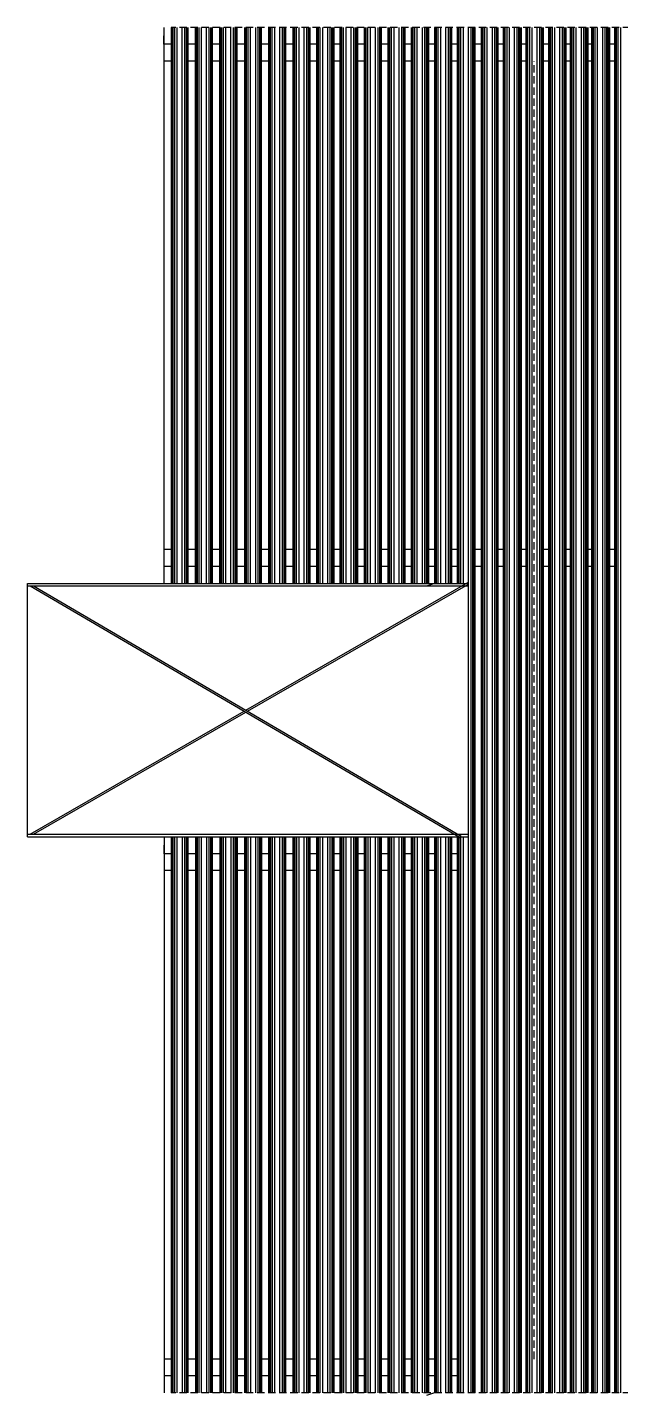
# Model space of a CAD drawing. Extents: x 5924 to 15219, y 2637 to 8140.
# Drawn here: x 6390 to 7092, y 2637 to 4257 of the extents above; entities that cross this region are included whole.
import ezdxf

# ---------------------------------------------------------------- set-up
doc = ezdxf.new("R2010")
doc.units = 0
doc.header["$LTSCALE"] = 35
doc.linetypes.add('HIDDEN', pattern=[0.375, 0.25, -0.125])
for name, color, linetype in [('HACHURA', 13, 'CONTINUOUS'), ('INDCORTE', 2, 'CONTINUOUS'), ('PROJECAO', 13, 'HIDDEN')]:
    doc.layers.add(name, color=color, linetype=linetype)

# ---------------------------------------------------------------- blocks, each defined once
blk = doc.blocks.new('A$C260C2774')
at = {"layer": 'HACHURA'}
for p, q in [((0, 20), (658, 20)), ((0, 19.5), (658, 19.5)), ((0, 19), (658, 19)), ((0, 18), (658, 18)), ((0, 16), (658, 16)), ((0, 13), (658, 13)), ((0, 7), (658, 7)), ((0, 4), (658, 4)), ((0, 2), (658, 2)), ((0, 1), (658, 1)), ((0, 0.5), (658, 0.5)), ((0, 0), (658, 0))]:
    blk.add_line(p, q, dxfattribs=at)

msp = doc.modelspace()

# ---------------------------------------------------------------- linework, layer by layer
at = {"layer": 'HACHURA'}
for p, q in [((6551.397, 4256.713), (6551.397, 3598.684)), ((6551.397, 4256.713), (6551.397, 3598.707)), ((6551.397, 4256.713), (6551.397, 3598.707)), ((6559.693, 4256.713), (6559.693, 3598.684)), ((6579.699, 4256.713), (6579.699, 3598.684)), ((6588.482, 4256.713), (6588.482, 3598.684)), ((6588.482, 4256.713), (6588.482, 3598.707)), ((6588.482, 4256.713), (6588.482, 3598.707)), ((6608.488, 4256.713), (6608.488, 3598.684)), ((6608.488, 4256.713), (6608.488, 3598.707)), ((6608.488, 4256.713), (6608.488, 3598.707)), ((6617.271, 4256.713), (6617.271, 3598.684)), ((6617.271, 4256.713), (6617.271, 3598.707)), ((6617.271, 4256.713), (6617.271, 3598.707)), ((6637.765, 4256.713), (6637.765, 3598.684)), ((6637.765, 4256.713), (6637.765, 3598.707)), ((6637.765, 4256.713), (6637.765, 3598.707)), ((6646.548, 4256.713), (6646.548, 3598.684)), ((6646.548, 4256.713), (6646.548, 3598.707)), ((6646.548, 4256.713), (6646.548, 3598.707)), ((6666.067, 4256.713), (6666.067, 3598.684)), ((6666.067, 4256.713), (6666.067, 3598.707)), ((6666.067, 4256.713), (6666.067, 3598.707)), ((6675.197, 4256.713), (6675.197, 3598.684)), ((6675.197, 4256.713), (6675.197, 3598.707)), ((6675.197, 4256.713), (6675.197, 3598.707)), ((6695.203, 4256.713), (6695.203, 3598.684)), ((6695.203, 4256.713), (6695.203, 3598.707)), ((6695.203, 4256.713), (6695.203, 3598.707)), ((6703.986, 4256.713), (6703.986, 3598.684)), ((6703.986, 4256.713), (6703.986, 3598.707)), ((6703.986, 4256.713), (6703.986, 3598.707)), ((6723.992, 4256.713), (6723.992, 3598.684)), ((6723.992, 4256.713), (6723.992, 3598.707)), ((6723.992, 4256.713), (6723.992, 3598.707)), ((6731.799, 4256.713), (6731.799, 3598.684)), ((6731.799, 4256.713), (6731.799, 3598.707)), ((6731.799, 4256.713), (6731.799, 3598.707)), ((6752.293, 4256.713), (6752.293, 3598.684)), ((6752.293, 4256.713), (6752.293, 3598.707)), ((6752.293, 4256.713), (6752.293, 3598.707)), ((6759.613, 4256.713), (6759.613, 3598.684)), ((6759.613, 4256.713), (6759.613, 3598.707)), ((6759.613, 4256.713), (6759.613, 3598.707)), ((6780.595, 4256.713), (6780.595, 3598.684)), ((6780.595, 4256.713), (6780.595, 3598.707)), ((6780.595, 4256.713), (6780.595, 3598.707)), ((6788.402, 4256.713), (6788.402, 3598.684)), ((6788.402, 4256.713), (6788.402, 3598.707)), ((6788.402, 4256.713), (6788.402, 3598.707)), ((6808.408, 4256.713), (6808.408, 3598.684)), ((6808.408, 4256.713), (6808.408, 3598.707)), ((6808.408, 4256.713), (6808.408, 3598.707)), ((6816.444, 4256.713), (6816.444, 3598.684)), ((6816.444, 4256.713), (6816.444, 3598.707)), ((6816.444, 4256.713), (6816.444, 3598.707)), ((6836.45, 4256.713), (6836.45, 3598.684)), ((6836.45, 4256.713), (6836.45, 3598.707)), ((6836.45, 4256.713), (6836.45, 3598.707)), ((6843.77, 4256.713), (6843.77, 3598.684)), ((6843.77, 4256.713), (6843.77, 3598.707)), ((6843.77, 4256.713), (6843.77, 3598.707)), ((6864.264, 4256.713), (6864.264, 3598.684)), ((6864.264, 4256.713), (6864.264, 3598.707)), ((6864.264, 4256.713), (6864.264, 3598.707)), ((6871.583, 4256.713), (6871.583, 3598.684)), ((6871.583, 4256.713), (6871.583, 3598.707)), ((6871.583, 4256.713), (6871.583, 3598.707)), ((6891.589, 4256.713), (6891.589, 3598.684)), ((6891.589, 4256.713), (6891.589, 3598.707)), ((6891.589, 4256.713), (6891.589, 3598.707)), ((6898.421, 4256.713), (6898.421, 3598.684)), ((6898.421, 4256.713), (6898.421, 3598.707)), ((6898.421, 4256.713), (6898.421, 3598.707)), ((6898.421, 4256.713), (6898.421, 3598.707)), ((6898.421, 4256.713), (6898.421, 3598.707)), ((6898.921, 4256.713), (6898.921, 3598.707)), ((6898.921, 4256.713), (6898.921, 3598.707)), ((6899.421, 4256.713), (6899.421, 3598.707)), ((6899.421, 4256.713), (6899.421, 3598.707)), ((6900.421, 4256.713), (6900.421, 3598.707)), ((6900.421, 4256.713), (6900.421, 3598.707)), ((6902.421, 4256.713), (6902.421, 3598.707)), ((6902.421, 4256.713), (6902.421, 3598.707)), ((6905.421, 4256.713), (6905.421, 3598.707)), ((6905.421, 4256.713), (6905.421, 3598.707)), ((6911.427, 4256.713), (6911.427, 2640.678)), ((6911.427, 4256.713), (6911.427, 2640.678)), ((6914.427, 4256.713), (6914.427, 2640.678)), ((6914.427, 4256.713), (6914.427, 2640.678)), ((6916.427, 4256.713), (6916.427, 2640.678)), ((6916.427, 4256.713), (6916.427, 2640.678)), ((6917.427, 4256.713), (6917.427, 2640.678)), ((6917.427, 4256.713), (6917.427, 2640.678)), ((6917.927, 4256.713), (6917.927, 2640.678)), ((6917.927, 4256.713), (6917.927, 2640.678)), ((6918.427, 4256.713), (6918.427, 2640.678)), ((6918.427, 4256.713), (6918.427, 2640.678)), ((6919.403, 4256.713), (6919.403, 2640.678)), ((6919.403, 4256.713), (6919.403, 2640.678)), ((6919.403, 4256.713), (6919.403, 2640.678)), ((6926.614, 4256.713), (6926.614, 2640.678)), ((6926.614, 4256.713), (6926.614, 2640.678)), ((6926.614, 4256.713), (6926.614, 2640.678)), ((6926.614, 4256.713), (6926.614, 2640.678)), ((6926.614, 4256.713), (6926.614, 2640.678)), ((6927.114, 4256.713), (6927.114, 2640.678)), ((6927.114, 4256.713), (6927.114, 2640.678)), ((6927.614, 4256.713), (6927.614, 2640.678)), ((6927.614, 4256.713), (6927.614, 2640.678)), ((6928.614, 4256.713), (6928.614, 2640.678)), ((6928.614, 4256.713), (6928.614, 2640.678)), ((6930.614, 4256.713), (6930.614, 2640.678)), ((6930.614, 4256.713), (6930.614, 2640.678)), ((6933.614, 4256.713), (6933.614, 2640.678)), ((6933.614, 4256.713), (6933.614, 2640.678)), ((6939.621, 4256.713), (6939.621, 2640.678)), ((6939.621, 4256.713), (6939.621, 2640.678)), ((6942.621, 4256.713), (6942.621, 2640.678)), ((6942.621, 4256.713), (6942.621, 2640.678)), ((6944.621, 4256.713), (6944.621, 2640.678)), ((6944.621, 4256.713), (6944.621, 2640.678)), ((6945.621, 4256.713), (6945.621, 2640.678)), ((6945.621, 4256.713), (6945.621, 2640.678)), ((6946.121, 4256.713), (6946.121, 2640.678)), ((6946.121, 4256.713), (6946.121, 2640.678)), ((6946.621, 4256.713), (6946.621, 2640.678)), ((6946.621, 4256.713), (6946.621, 2640.678)), ((6946.621, 4256.713), (6946.621, 2640.678)), ((6946.621, 4256.713), (6946.621, 2640.678)), ((6946.621, 4256.713), (6946.621, 2640.678)), ((6952.964, 4256.713), (6952.964, 2640.678)), ((6952.964, 4256.713), (6952.964, 2640.678)), ((6952.964, 4256.713), (6952.964, 2640.678)), ((6952.964, 4256.713), (6952.964, 2640.678)), ((6952.964, 4256.713), (6952.964, 2640.678)), ((6953.464, 4256.713), (6953.464, 2640.678)), ((6953.464, 4256.713), (6953.464, 2640.678)), ((6953.964, 4256.713), (6953.964, 2640.678)), ((6953.964, 4256.713), (6953.964, 2640.678)), ((6954.964, 4256.713), (6954.964, 2640.678)), ((6954.964, 4256.713), (6954.964, 2640.678)), ((6956.964, 4256.713), (6956.964, 2640.678)), ((6956.964, 4256.713), (6956.964, 2640.678)), ((6959.964, 4256.713), (6959.964, 2640.678)), ((6959.964, 4256.713), (6959.964, 2640.678)), ((6965.97, 4256.713), (6965.97, 2640.678)), ((6965.97, 4256.713), (6965.97, 2640.678)), ((6968.97, 4256.713), (6968.97, 2640.678)), ((6968.97, 4256.713), (6968.97, 2640.678)), ((6970.97, 4256.713), (6970.97, 2640.678)), ((6970.97, 4256.713), (6970.97, 2640.678)), ((6971.97, 4256.713), (6971.97, 2640.678)), ((6971.97, 4256.713), (6971.97, 2640.678)), ((6972.47, 4256.713), (6972.47, 2640.678)), ((6972.47, 4256.713), (6972.47, 2640.678)), ((6972.97, 4256.713), (6972.97, 2640.678)), ((6972.97, 4256.713), (6972.97, 2640.678)), ((6973.946, 4256.713), (6973.946, 2640.678)), ((6973.946, 4256.713), (6973.946, 2640.678)), ((6973.946, 4256.713), (6973.946, 2640.678)), ((6979.801, 4256.713), (6979.801, 2640.678)), ((6979.801, 4256.713), (6979.801, 2640.678)), ((6979.801, 4256.713), (6979.801, 2640.678)), ((6979.801, 4256.713), (6979.801, 2640.678)), ((6979.801, 4256.713), (6979.801, 2640.678)), ((6980.301, 4256.713), (6980.301, 2640.678)), ((6980.301, 4256.713), (6980.301, 2640.678)), ((6980.801, 4256.713), (6980.801, 2640.678)), ((6980.801, 4256.713), (6980.801, 2640.678)), ((6981.801, 4256.713), (6981.801, 2640.678)), ((6981.801, 4256.713), (6981.801, 2640.678)), ((6983.801, 4256.713), (6983.801, 2640.678)), ((6983.801, 4256.713), (6983.801, 2640.678)), ((6986.801, 4256.713), (6986.801, 2640.678)), ((6986.801, 4256.713), (6986.801, 2640.678)), ((6992.808, 4256.713), (6992.808, 2640.678)), ((6992.808, 4256.713), (6992.808, 2640.678)), ((6995.808, 4256.713), (6995.808, 2640.678)), ((6995.808, 4256.713), (6995.808, 2640.678)), ((6997.808, 4256.713), (6997.808, 2640.678)), ((6997.808, 4256.713), (6997.808, 2640.678)), ((6998.808, 4256.713), (6998.808, 2640.678)), ((6998.808, 4256.713), (6998.808, 2640.678)), ((6999.308, 4256.713), (6999.308, 2640.678)), ((6999.308, 4256.713), (6999.308, 2640.678)), ((6999.808, 4256.713), (6999.808, 2640.678)), ((6999.808, 4256.713), (6999.808, 2640.678)), ((7000.295, 4256.713), (7000.295, 2640.678)), ((7000.295, 4256.713), (7000.295, 2640.678)), ((7000.295, 4256.713), (7000.295, 2640.678)), ((7006.639, 4256.713), (7006.639, 2640.678)), ((7006.639, 4256.713), (7006.639, 2640.678)), ((7006.639, 4256.713), (7006.639, 2640.678)), ((7006.639, 4256.713), (7006.639, 2640.678)), ((7006.639, 4256.713), (7006.639, 2640.678)), ((7007.139, 4256.713), (7007.139, 2640.678)), ((7007.139, 4256.713), (7007.139, 2640.678)), ((7007.639, 4256.713), (7007.639, 2640.678)), ((7007.639, 4256.713), (7007.639, 2640.678)), ((7008.639, 4256.713), (7008.639, 2640.678)), ((7008.639, 4256.713), (7008.639, 2640.678)), ((7010.639, 4256.713), (7010.639, 2640.678)), ((7010.639, 4256.713), (7010.639, 2640.678)), ((7013.639, 4256.713), (7013.639, 2640.678)), ((7013.639, 4256.713), (7013.639, 2640.678)), ((7019.645, 4256.713), (7019.645, 2640.678)), ((7019.645, 4256.713), (7019.645, 2640.678)), ((7022.645, 4256.713), (7022.645, 2640.678)), ((7022.645, 4256.713), (7022.645, 2640.678)), ((7024.645, 4256.713), (7024.645, 2640.678)), ((7024.645, 4256.713), (7024.645, 2640.678)), ((7025.645, 4256.713), (7025.645, 2640.678)), ((7025.645, 4256.713), (7025.645, 2640.678)), ((7026.145, 4256.713), (7026.145, 2640.678)), ((7026.145, 4256.713), (7026.145, 2640.678)), ((7026.645, 4256.713), (7026.645, 2640.678)), ((7026.645, 4256.713), (7026.645, 2640.678)), ((7027.133, 4256.713), (7027.133, 2640.678)), ((7027.133, 4256.713), (7027.133, 2640.678)), ((7027.133, 4256.713), (7027.133, 2640.678)), ((7031.988, 4256.713), (7031.988, 2640.678)), ((7031.988, 4256.713), (7031.988, 2640.678)), ((7032.488, 4256.713), (7032.488, 2640.678)), ((7032.488, 4256.713), (7032.488, 2640.678)), ((7032.988, 4256.713), (7032.988, 2640.678)), ((7032.988, 4256.713), (7032.988, 2640.678)), ((7032.988, 4256.713), (7032.988, 2640.678)), ((7032.988, 4256.713), (7032.988, 2640.678)), ((7032.988, 4256.713), (7032.988, 2640.678)), ((7033.988, 4256.713), (7033.988, 2640.678)), ((7033.988, 4256.713), (7033.988, 2640.678)), ((7035.988, 4256.713), (7035.988, 2640.678)), ((7035.988, 4256.713), (7035.988, 2640.678)), ((7038.988, 4256.713), (7038.988, 2640.678)), ((7038.988, 4256.713), (7038.988, 2640.678)), ((7044.994, 4256.713), (7044.994, 2640.678)), ((7044.994, 4256.713), (7044.994, 2640.678)), ((7047.994, 4256.713), (7047.994, 2640.678)), ((7047.994, 4256.713), (7047.994, 2640.678)), ((7049.994, 4256.713), (7049.994, 2640.678)), ((7049.994, 4256.713), (7049.994, 2640.678)), ((7050.994, 4256.713), (7050.994, 2640.678)), ((7050.994, 4256.713), (7050.994, 2640.678)), ((7051.494, 4256.713), (7051.494, 2640.678)), ((7051.494, 4256.713), (7051.494, 2640.678)), ((7051.994, 4256.713), (7051.994, 2640.678)), ((7051.994, 4256.713), (7051.994, 2640.678)), ((7052.994, 4256.713), (7052.994, 2640.678)), ((7052.994, 4256.713), (7052.994, 2640.678)), ((7052.994, 4256.713), (7052.994, 2640.678)), ((7057.232, 4256.713), (7057.232, 2640.678)), ((7057.232, 4256.713), (7057.232, 2640.678)), ((7057.732, 4256.713), (7057.732, 2640.678)), ((7057.732, 4256.713), (7057.732, 2640.678)), ((7058.232, 4256.713), (7058.232, 2640.678)), ((7058.232, 4256.713), (7058.232, 2640.678)), ((7058.232, 4256.713), (7058.232, 2640.678)), ((7058.232, 4256.713), (7058.232, 2640.678)), ((7058.232, 4256.713), (7058.232, 2640.678)), ((7059.232, 4256.713), (7059.232, 2640.678)), ((7059.232, 4256.713), (7059.232, 2640.678)), ((7061.232, 4256.713), (7061.232, 2640.678)), ((7061.232, 4256.713), (7061.232, 2640.678)), ((7064.232, 4256.713), (7064.232, 2640.678)), ((7064.232, 4256.713), (7064.232, 2640.678)), ((7070.239, 4256.713), (7070.239, 2640.678)), ((7070.239, 4256.713), (7070.239, 2640.678)), ((7073.239, 4256.713), (7073.239, 2640.678)), ((7073.239, 4256.713), (7073.239, 2640.678)), ((7075.239, 4256.713), (7075.239, 2640.678)), ((7075.239, 4256.713), (7075.239, 2640.678)), ((7076.239, 4256.713), (7076.239, 2640.678)), ((7076.239, 4256.713), (7076.239, 2640.678)), ((7076.739, 4256.713), (7076.739, 2640.678)), ((7076.739, 4256.713), (7076.739, 2640.678)), ((7077.239, 4256.713), (7077.239, 2640.678)), ((7077.239, 4256.713), (7077.239, 2640.678)), ((7078.726, 4256.713), (7078.726, 2640.678)), ((7078.726, 4256.713), (7078.726, 2640.678)), ((7078.726, 4256.713), (7078.726, 2640.678)), ((7084.582, 4256.713), (7084.582, 2640.678)), ((7084.582, 4256.713), (7084.582, 2640.678)), ((7084.582, 4256.713), (7084.582, 2640.678)), ((7084.582, 4256.713), (7084.582, 2640.678)), ((7084.582, 4256.713), (7084.582, 2640.678)), ((7085.082, 4256.713), (7085.082, 2640.678)), ((7085.082, 4256.713), (7085.082, 2640.678)), ((7085.582, 4256.713), (7085.582, 2640.678)), ((7085.582, 4256.713), (7085.582, 2640.678)), ((7086.582, 4256.713), (7086.582, 2640.678)), ((7086.582, 4256.713), (7086.582, 2640.678)), ((7088.582, 4256.713), (7088.582, 2640.678)), ((7088.582, 4256.713), (7088.582, 2640.678)), ((7091.582, 4256.713), (7091.582, 2640.678)), ((7091.582, 4256.713), (7091.582, 2640.678)), ((6551.462, 3298.695), (6551.462, 2640.689)), ((6551.462, 3298.695), (6551.462, 2640.689)), ((6551.462, 3298.695), (6551.462, 2640.666)), ((6559.757, 3298.695), (6559.757, 2640.666)), ((6579.764, 3298.695), (6579.764, 2640.666)), ((6588.547, 3298.695), (6588.547, 2640.689)), ((6588.547, 3298.695), (6588.547, 2640.689)), ((6588.547, 3298.695), (6588.547, 2640.666)), ((6608.553, 3298.695), (6608.553, 2640.689)), ((6608.553, 3298.695), (6608.553, 2640.689)), ((6608.553, 3298.695), (6608.553, 2640.666)), ((6617.336, 3298.695), (6617.336, 2640.689)), ((6617.336, 3298.695), (6617.336, 2640.689)), ((6617.336, 3298.695), (6617.336, 2640.666)), ((6637.83, 3298.695), (6637.83, 2640.689)), ((6637.83, 3298.695), (6637.83, 2640.689)), ((6637.83, 3298.695), (6637.83, 2640.666)), ((6646.613, 3298.695), (6646.613, 2640.689)), ((6646.613, 3298.695), (6646.613, 2640.689)), ((6646.613, 3298.695), (6646.613, 2640.666)), ((6666.131, 3298.695), (6666.131, 2640.689)), ((6666.131, 3298.695), (6666.131, 2640.689)), ((6666.131, 3298.695), (6666.131, 2640.666)), ((6675.261, 3298.695), (6675.261, 2640.689)), ((6675.261, 3298.695), (6675.261, 2640.689)), ((6675.261, 3298.695), (6675.261, 2640.666)), ((6695.268, 3298.695), (6695.268, 2640.689)), ((6695.268, 3298.695), (6695.268, 2640.689)), ((6695.268, 3298.695), (6695.268, 2640.666)), ((6704.051, 3298.695), (6704.051, 2640.689)), ((6704.051, 3298.695), (6704.051, 2640.689)), ((6704.051, 3298.695), (6704.051, 2640.666)), ((6724.057, 3298.695), (6724.057, 2640.689)), ((6724.057, 3298.695), (6724.057, 2640.689)), ((6724.057, 3298.695), (6724.057, 2640.666)), ((6731.864, 3298.695), (6731.864, 2640.689)), ((6731.864, 3298.695), (6731.864, 2640.689)), ((6731.864, 3298.695), (6731.864, 2640.666)), ((6752.358, 3298.695), (6752.358, 2640.689)), ((6752.358, 3298.695), (6752.358, 2640.689)), ((6752.358, 3298.695), (6752.358, 2640.666)), ((6759.677, 3298.695), (6759.677, 2640.689)), ((6759.677, 3298.695), (6759.677, 2640.689)), ((6759.677, 3298.695), (6759.677, 2640.666)), ((6780.659, 3298.695), (6780.659, 2640.689)), ((6780.659, 3298.695), (6780.659, 2640.689)), ((6780.659, 3298.695), (6780.659, 2640.666)), ((6788.467, 3298.695), (6788.467, 2640.689)), ((6788.467, 3298.695), (6788.467, 2640.689)), ((6788.467, 3298.695), (6788.467, 2640.666)), ((6808.473, 3298.695), (6808.473, 2640.689)), ((6808.473, 3298.695), (6808.473, 2640.689)), ((6808.473, 3298.695), (6808.473, 2640.666)), ((6816.509, 3298.695), (6816.509, 2640.689)), ((6816.509, 3298.695), (6816.509, 2640.689)), ((6816.509, 3298.695), (6816.509, 2640.666)), ((6836.515, 3298.695), (6836.515, 2640.689)), ((6836.515, 3298.695), (6836.515, 2640.689)), ((6836.515, 3298.695), (6836.515, 2640.666)), ((6843.835, 3298.695), (6843.835, 2640.689)), ((6843.835, 3298.695), (6843.835, 2640.689)), ((6843.835, 3298.695), (6843.835, 2640.666)), ((6864.329, 3298.695), (6864.329, 2640.689)), ((6864.329, 3298.695), (6864.329, 2640.689)), ((6864.329, 3298.695), (6864.329, 2640.666)), ((6871.648, 3298.695), (6871.648, 2640.689)), ((6871.648, 3298.695), (6871.648, 2640.689)), ((6871.648, 3298.695), (6871.648, 2640.666)), ((6891.654, 3298.695), (6891.654, 2640.689)), ((6891.654, 3298.695), (6891.654, 2640.689)), ((6891.654, 3298.695), (6891.654, 2640.666)), ((6898.485, 3298.695), (6898.485, 2640.689)), ((6898.485, 3298.695), (6898.485, 2640.689)), ((6898.485, 3298.695), (6898.485, 2640.689)), ((6898.485, 3298.695), (6898.485, 2640.689)), ((6898.485, 3298.695), (6898.485, 2640.666)), ((6898.985, 3298.695), (6898.985, 2640.689)), ((6898.985, 3298.695), (6898.985, 2640.689)), ((6899.485, 3298.695), (6899.485, 2640.689)), ((6899.485, 3298.695), (6899.485, 2640.689)), ((6900.485, 3298.695), (6900.485, 2640.689)), ((6900.485, 3298.695), (6900.485, 2640.689)), ((6902.485, 3298.695), (6902.485, 2640.689)), ((6902.485, 3298.695), (6902.485, 2640.689)), ((6905.485, 3298.695), (6905.485, 2640.689)), ((6905.485, 3298.695), (6905.485, 2640.689))]:
    msp.add_line(p, q, dxfattribs=at)
at = {"layer": 'INDCORTE'}
for p, q in [((6551.397, 4236.713), (6551.397, 4246.751)), ((6559.693, 4236.713), (6551.397, 4236.713)), ((6559.693, 4236.713), (6551.397, 4236.713)), ((6588.482, 4236.713), (6579.699, 4236.713)), ((6588.482, 4236.713), (6579.699, 4236.713)), ((6617.271, 4236.713), (6608.488, 4236.713)), ((6617.271, 4236.713), (6608.488, 4236.713)), ((6646.548, 4236.713), (6637.765, 4236.713)), ((6646.548, 4236.713), (6637.765, 4236.713)), ((6675.197, 4236.713), (6666.067, 4236.713)), ((6675.197, 4236.713), (6666.067, 4236.713)), ((6703.986, 4236.713), (6695.203, 4236.713)), ((6703.986, 4236.713), (6695.203, 4236.713)), ((6731.799, 4236.713), (6723.992, 4236.713)), ((6731.799, 4236.713), (6723.992, 4236.713)), ((6759.613, 4236.713), (6752.293, 4236.713)), ((6759.613, 4236.713), (6752.293, 4236.713)), ((6788.402, 4236.713), (6780.595, 4236.713)), ((6788.402, 4236.713), (6780.595, 4236.713)), ((6816.444, 4236.713), (6808.408, 4236.713)), ((6816.444, 4236.713), (6808.408, 4236.713)), ((6843.77, 4236.713), (6836.45, 4236.713)), ((6843.77, 4236.713), (6836.45, 4236.713)), ((6871.583, 4236.713), (6864.264, 4236.713)), ((6871.583, 4236.713), (6864.264, 4236.713)), ((6898.421, 4236.713), (6891.589, 4236.713)), ((6898.421, 4236.713), (6891.589, 4236.713)), ((6926.614, 4236.713), (6919.403, 4236.713)), ((6926.614, 4236.713), (6919.403, 4236.713)), ((6952.964, 4236.713), (6946.621, 4236.713)), ((6952.964, 4236.713), (6946.621, 4236.713)), ((6979.801, 4236.713), (6973.946, 4236.713)), ((6979.801, 4236.713), (6973.946, 4236.713)), ((7006.639, 4236.713), (7000.295, 4236.713)), ((7006.639, 4236.713), (7000.295, 4236.713)), ((7032.988, 4236.713), (7027.133, 4236.713)), ((7032.988, 4236.713), (7027.133, 4236.713)), ((7058.232, 4236.713), (7052.994, 4236.713)), ((7058.232, 4236.713), (7052.994, 4236.713)), ((7084.582, 4236.713), (7078.726, 4236.713)), ((7084.582, 4236.713), (7078.726, 4236.713)), ((6559.693, 4216.713), (6551.397, 4216.713)), ((6559.693, 4216.713), (6551.397, 4216.713)), ((6588.482, 4216.713), (6579.699, 4216.713)), ((6588.482, 4216.713), (6579.699, 4216.713)), ((6617.271, 4216.713), (6608.488, 4216.713)), ((6617.271, 4216.713), (6608.488, 4216.713)), ((6646.548, 4216.713), (6637.765, 4216.713)), ((6646.548, 4216.713), (6637.765, 4216.713)), ((6675.197, 4216.713), (6666.067, 4216.713)), ((6675.197, 4216.713), (6666.067, 4216.713)), ((6703.986, 4216.713), (6695.203, 4216.713)), ((6703.986, 4216.713), (6695.203, 4216.713)), ((6731.799, 4216.713), (6723.992, 4216.713)), ((6731.799, 4216.713), (6723.992, 4216.713)), ((6759.613, 4216.713), (6752.293, 4216.713)), ((6759.613, 4216.713), (6752.293, 4216.713)), ((6788.402, 4216.713), (6780.595, 4216.713)), ((6788.402, 4216.713), (6780.595, 4216.713)), ((6816.444, 4216.713), (6808.408, 4216.713)), ((6816.444, 4216.713), (6808.408, 4216.713)), ((6843.77, 4216.713), (6836.45, 4216.713)), ((6843.77, 4216.713), (6836.45, 4216.713)), ((6871.583, 4216.713), (6864.264, 4216.713)), ((6871.583, 4216.713), (6864.264, 4216.713)), ((6898.421, 4216.713), (6891.589, 4216.713)), ((6898.421, 4216.713), (6891.589, 4216.713)), ((6926.614, 4216.713), (6919.403, 4216.713)), ((6926.614, 4216.713), (6919.403, 4216.713)), ((6952.964, 4216.713), (6946.621, 4216.713)), ((6952.964, 4216.713), (6946.621, 4216.713)), ((6979.801, 4216.713), (6973.946, 4216.713)), ((6979.801, 4216.713), (6973.946, 4216.713)), ((7006.639, 4216.713), (7000.295, 4216.713)), ((7006.639, 4216.713), (7000.295, 4216.713)), ((7032.988, 4216.713), (7027.133, 4216.713)), ((7032.988, 4216.713), (7027.133, 4216.713)), ((7058.232, 4216.713), (7052.994, 4216.713)), ((7058.232, 4216.713), (7052.994, 4216.713)), ((7084.582, 4216.713), (7078.726, 4216.713)), ((7084.582, 4216.713), (7078.726, 4216.713)), ((6559.693, 3638.707), (6551.397, 3638.707)), ((6559.693, 3638.707), (6551.397, 3638.707)), ((6588.482, 3638.707), (6579.699, 3638.707)), ((6588.482, 3638.707), (6579.699, 3638.707)), ((6617.271, 3638.707), (6608.488, 3638.707)), ((6617.271, 3638.707), (6608.488, 3638.707)), ((6646.548, 3638.707), (6637.765, 3638.707)), ((6646.548, 3638.707), (6637.765, 3638.707)), ((6675.197, 3638.707), (6666.067, 3638.707)), ((6675.197, 3638.707), (6666.067, 3638.707)), ((6703.986, 3638.707), (6695.203, 3638.707)), ((6703.986, 3638.707), (6695.203, 3638.707)), ((6731.799, 3638.707), (6723.992, 3638.707)), ((6731.799, 3638.707), (6723.992, 3638.707)), ((6759.613, 3638.707), (6752.293, 3638.707)), ((6759.613, 3638.707), (6752.293, 3638.707)), ((6788.402, 3638.707), (6780.595, 3638.707)), ((6788.402, 3638.707), (6780.595, 3638.707)), ((6816.444, 3638.707), (6808.408, 3638.707)), ((6816.444, 3638.707), (6808.408, 3638.707)), ((6843.77, 3638.707), (6836.45, 3638.707)), ((6843.77, 3638.707), (6836.45, 3638.707)), ((6871.583, 3638.707), (6864.264, 3638.707)), ((6871.583, 3638.707), (6864.264, 3638.707)), ((6898.421, 3638.707), (6891.589, 3638.707)), ((6898.421, 3638.707), (6891.589, 3638.707)), ((6926.614, 3638.707), (6919.403, 3638.707)), ((6926.614, 3638.707), (6919.403, 3638.707)), ((6952.964, 3638.707), (6946.621, 3638.707)), ((6952.964, 3638.707), (6946.621, 3638.707)), ((6979.801, 3638.707), (6973.946, 3638.707)), ((6979.801, 3638.707), (6973.946, 3638.707)), ((7006.639, 3638.707), (7000.295, 3638.707)), ((7006.639, 3638.707), (7000.295, 3638.707)), ((7032.988, 3638.707), (7027.133, 3638.707)), ((7032.988, 3638.707), (7027.133, 3638.707)), ((7058.232, 3638.707), (7052.994, 3638.707)), ((7058.232, 3638.707), (7052.994, 3638.707)), ((7084.582, 3638.707), (7078.726, 3638.707)), ((7084.582, 3638.707), (7078.726, 3638.707)), ((6559.693, 3618.707), (6551.397, 3618.707)), ((6559.693, 3618.707), (6551.397, 3618.707)), ((6588.482, 3618.707), (6579.699, 3618.707)), ((6588.482, 3618.707), (6579.699, 3618.707)), ((6617.271, 3618.707), (6608.488, 3618.707)), ((6617.271, 3618.707), (6608.488, 3618.707)), ((6646.548, 3618.707), (6637.765, 3618.707)), ((6646.548, 3618.707), (6637.765, 3618.707)), ((6675.197, 3618.707), (6666.067, 3618.707)), ((6675.197, 3618.707), (6666.067, 3618.707)), ((6703.986, 3618.707), (6695.203, 3618.707)), ((6703.986, 3618.707), (6695.203, 3618.707)), ((6731.799, 3618.707), (6723.992, 3618.707)), ((6731.799, 3618.707), (6723.992, 3618.707)), ((6759.613, 3618.707), (6752.293, 3618.707)), ((6759.613, 3618.707), (6752.293, 3618.707)), ((6788.402, 3618.707), (6780.595, 3618.707)), ((6788.402, 3618.707), (6780.595, 3618.707)), ((6816.444, 3618.707), (6808.408, 3618.707)), ((6816.444, 3618.707), (6808.408, 3618.707)), ((6843.77, 3618.707), (6836.45, 3618.707)), ((6843.77, 3618.707), (6836.45, 3618.707)), ((6871.583, 3618.707), (6864.264, 3618.707)), ((6871.583, 3618.707), (6864.264, 3618.707)), ((6898.421, 3618.707), (6891.589, 3618.707)), ((6898.421, 3618.707), (6891.589, 3618.707)), ((6926.614, 3618.707), (6919.403, 3618.707)), ((6926.614, 3618.707), (6919.403, 3618.707)), ((6952.964, 3618.707), (6946.621, 3618.707)), ((6952.964, 3618.707), (6946.621, 3618.707)), ((6979.801, 3618.707), (6973.946, 3618.707)), ((6979.801, 3618.707), (6973.946, 3618.707)), ((7006.639, 3618.707), (7000.295, 3618.707)), ((7006.639, 3618.707), (7000.295, 3618.707)), ((7032.988, 3618.707), (7027.133, 3618.707)), ((7032.988, 3618.707), (7027.133, 3618.707)), ((7058.232, 3618.707), (7052.994, 3618.707)), ((7058.232, 3618.707), (7052.994, 3618.707)), ((7084.582, 3618.707), (7078.726, 3618.707)), ((7084.582, 3618.707), (7078.726, 3618.707)), ((6389.693, 3598.684), (6911.427, 3598.719)), ((6389.693, 3298.684), (6389.693, 3598.684)), ((6389.693, 3595.684), (6911.427, 3595.719)), ((6392.84, 3595.684), (6646.312, 3447.4)), ((6396.8, 3595.684), (6648.31, 3448.549)), ((6551.397, 3598.684), (6911.427, 3598.695)), ((6648.31, 3448.549), (6910.928, 3599.561)), ((6650.298, 3447.385), (6911.925, 3597.828)), ((6871.583, 3598.684), (6861.946, 3595.408)), ((6392.904, 3301.684), (6646.312, 3447.4)), ((6396.917, 3301.684), (6648.301, 3446.237)), ((6646.312, 3447.4), (6901.98, 3297.832)), ((6648.31, 3448.549), (6902.99, 3299.558)), ((6389.692, 3301.684), (6911.426, 3301.719)), ((6389.693, 3298.684), (6911.427, 3298.719)), ((6551.462, 3278.695), (6551.462, 3288.734)), ((6559.757, 3278.695), (6551.462, 3278.695)), ((6559.757, 3278.695), (6551.462, 3278.695)), ((6588.547, 3278.695), (6579.764, 3278.695)), ((6588.547, 3278.695), (6579.764, 3278.695)), ((6617.336, 3278.695), (6608.553, 3278.695)), ((6617.336, 3278.695), (6608.553, 3278.695)), ((6646.613, 3278.695), (6637.83, 3278.695)), ((6646.613, 3278.695), (6637.83, 3278.695)), ((6675.261, 3278.695), (6666.131, 3278.695)), ((6675.261, 3278.695), (6666.131, 3278.695)), ((6704.051, 3278.695), (6695.268, 3278.695)), ((6704.051, 3278.695), (6695.268, 3278.695)), ((6731.864, 3278.695), (6724.057, 3278.695)), ((6731.864, 3278.695), (6724.057, 3278.695)), ((6759.677, 3278.695), (6752.358, 3278.695)), ((6759.677, 3278.695), (6752.358, 3278.695)), ((6788.467, 3278.695), (6780.659, 3278.695)), ((6788.467, 3278.695), (6780.659, 3278.695)), ((6816.509, 3278.695), (6808.473, 3278.695)), ((6816.509, 3278.695), (6808.473, 3278.695)), ((6843.835, 3278.695), (6836.515, 3278.695)), ((6843.835, 3278.695), (6836.515, 3278.695)), ((6871.648, 3278.695), (6864.329, 3278.695)), ((6871.648, 3278.695), (6864.329, 3278.695)), ((6898.485, 3278.695), (6891.654, 3278.695)), ((6898.485, 3278.695), (6891.654, 3278.695)), ((6559.757, 3258.695), (6551.462, 3258.695)), ((6559.757, 3258.695), (6551.462, 3258.695)), ((6588.547, 3258.695), (6579.764, 3258.695)), ((6588.547, 3258.695), (6579.764, 3258.695)), ((6617.336, 3258.695), (6608.553, 3258.695)), ((6617.336, 3258.695), (6608.553, 3258.695)), ((6646.613, 3258.695), (6637.83, 3258.695)), ((6646.613, 3258.695), (6637.83, 3258.695)), ((6675.261, 3258.695), (6666.131, 3258.695)), ((6675.261, 3258.695), (6666.131, 3258.695)), ((6704.051, 3258.695), (6695.268, 3258.695)), ((6704.051, 3258.695), (6695.268, 3258.695)), ((6731.864, 3258.695), (6724.057, 3258.695)), ((6731.864, 3258.695), (6724.057, 3258.695)), ((6759.677, 3258.695), (6752.358, 3258.695)), ((6759.677, 3258.695), (6752.358, 3258.695)), ((6788.467, 3258.695), (6780.659, 3258.695)), ((6788.467, 3258.695), (6780.659, 3258.695)), ((6816.509, 3258.695), (6808.473, 3258.695)), ((6816.509, 3258.695), (6808.473, 3258.695)), ((6843.835, 3258.695), (6836.515, 3258.695)), ((6843.835, 3258.695), (6836.515, 3258.695)), ((6871.648, 3258.695), (6864.329, 3258.695)), ((6871.648, 3258.695), (6864.329, 3258.695)), ((6898.485, 3258.695), (6891.654, 3258.695)), ((6898.485, 3258.695), (6891.654, 3258.695)), ((6559.757, 2680.689), (6551.462, 2680.689)), ((6559.757, 2680.689), (6551.462, 2680.689)), ((6588.547, 2680.689), (6579.764, 2680.689)), ((6588.547, 2680.689), (6579.764, 2680.689)), ((6617.336, 2680.689), (6608.553, 2680.689)), ((6617.336, 2680.689), (6608.553, 2680.689)), ((6646.613, 2680.689), (6637.83, 2680.689)), ((6646.613, 2680.689), (6637.83, 2680.689)), ((6675.261, 2680.689), (6666.131, 2680.689)), ((6675.261, 2680.689), (6666.131, 2680.689)), ((6704.051, 2680.689), (6695.268, 2680.689)), ((6704.051, 2680.689), (6695.268, 2680.689)), ((6731.864, 2680.689), (6724.057, 2680.689)), ((6731.864, 2680.689), (6724.057, 2680.689)), ((6759.677, 2680.689), (6752.358, 2680.689)), ((6759.677, 2680.689), (6752.358, 2680.689)), ((6788.467, 2680.689), (6780.659, 2680.689)), ((6788.467, 2680.689), (6780.659, 2680.689)), ((6816.509, 2680.689), (6808.473, 2680.689)), ((6816.509, 2680.689), (6808.473, 2680.689)), ((6843.835, 2680.689), (6836.515, 2680.689)), ((6843.835, 2680.689), (6836.515, 2680.689)), ((6871.648, 2680.689), (6864.329, 2680.689)), ((6871.648, 2680.689), (6864.329, 2680.689)), ((6898.485, 2680.689), (6891.654, 2680.689)), ((6898.485, 2680.689), (6891.654, 2680.689)), ((6559.757, 2660.689), (6551.462, 2660.689)), ((6559.757, 2660.689), (6551.462, 2660.689)), ((6588.547, 2660.689), (6579.764, 2660.689)), ((6588.547, 2660.689), (6579.764, 2660.689)), ((6617.336, 2660.689), (6608.553, 2660.689)), ((6617.336, 2660.689), (6608.553, 2660.689)), ((6646.613, 2660.689), (6637.83, 2660.689)), ((6646.613, 2660.689), (6637.83, 2660.689)), ((6675.261, 2660.689), (6666.131, 2660.689)), ((6675.261, 2660.689), (6666.131, 2660.689)), ((6704.051, 2660.689), (6695.268, 2660.689)), ((6704.051, 2660.689), (6695.268, 2660.689)), ((6731.864, 2660.689), (6724.057, 2660.689)), ((6731.864, 2660.689), (6724.057, 2660.689)), ((6759.677, 2660.689), (6752.358, 2660.689)), ((6759.677, 2660.689), (6752.358, 2660.689)), ((6788.467, 2660.689), (6780.659, 2660.689)), ((6788.467, 2660.689), (6780.659, 2660.689)), ((6816.509, 2660.689), (6808.473, 2660.689)), ((6816.509, 2660.689), (6808.473, 2660.689)), ((6843.835, 2660.689), (6836.515, 2660.689)), ((6843.835, 2660.689), (6836.515, 2660.689)), ((6871.648, 2660.689), (6864.329, 2660.689)), ((6871.648, 2660.689), (6864.329, 2660.689)), ((6898.485, 2660.689), (6891.654, 2660.689)), ((6898.485, 2660.689), (6891.654, 2660.689)), ((6871.648, 2640.666), (6862.011, 2637.39))]:
    msp.add_line(p, q, dxfattribs=at)
at = {"layer": 'PROJECAO'}
for p, q in [((7733.373, 4256.713), (6559.693, 4256.713)), ((6989.591, 2680.722), (6989.699, 4216.755)), ((7733.373, 2640.678), (6559.693, 2640.678))]:
    msp.add_line(p, q, dxfattribs=at)

# ---------------------------------------------------------------- block references
at = {"layer": 'INDCORTE', "rotation": 270}
for p in [(6559.693, 4256.713), (6559.693, 4256.713), (6588.482, 4256.713), (6588.482, 4256.713), (6617.271, 4256.713), (6617.271, 4256.713), (6646.548, 4256.713), (6646.548, 4256.713), (6675.197, 4256.713), (6675.197, 4256.713), (6703.986, 4256.713), (6703.986, 4256.713), (6731.799, 4256.713), (6731.799, 4256.713), (6759.613, 4256.713), (6759.613, 4256.713), (6788.402, 4256.713), (6788.402, 4256.713), (6816.444, 4256.713), (6816.444, 4256.713), (6843.77, 4256.713), (6843.77, 4256.713), (6871.583, 4256.713), (6871.583, 4256.713), (6559.757, 3298.695), (6559.757, 3298.695), (6588.547, 3298.695), (6588.547, 3298.695), (6617.336, 3298.695), (6617.336, 3298.695), (6646.613, 3298.695), (6646.613, 3298.695), (6675.261, 3298.695), (6675.261, 3298.695), (6704.051, 3298.695), (6704.051, 3298.695), (6731.864, 3298.695), (6731.864, 3298.695), (6759.677, 3298.695), (6759.677, 3298.695), (6788.467, 3298.695), (6788.467, 3298.695), (6816.509, 3298.695), (6816.509, 3298.695), (6843.835, 3298.695), (6843.835, 3298.695), (6871.648, 3298.695), (6871.648, 3298.695)]:
    msp.add_blockref('A$C260C2774', p, dxfattribs=at)

doc.saveas('drawing.dxf')
